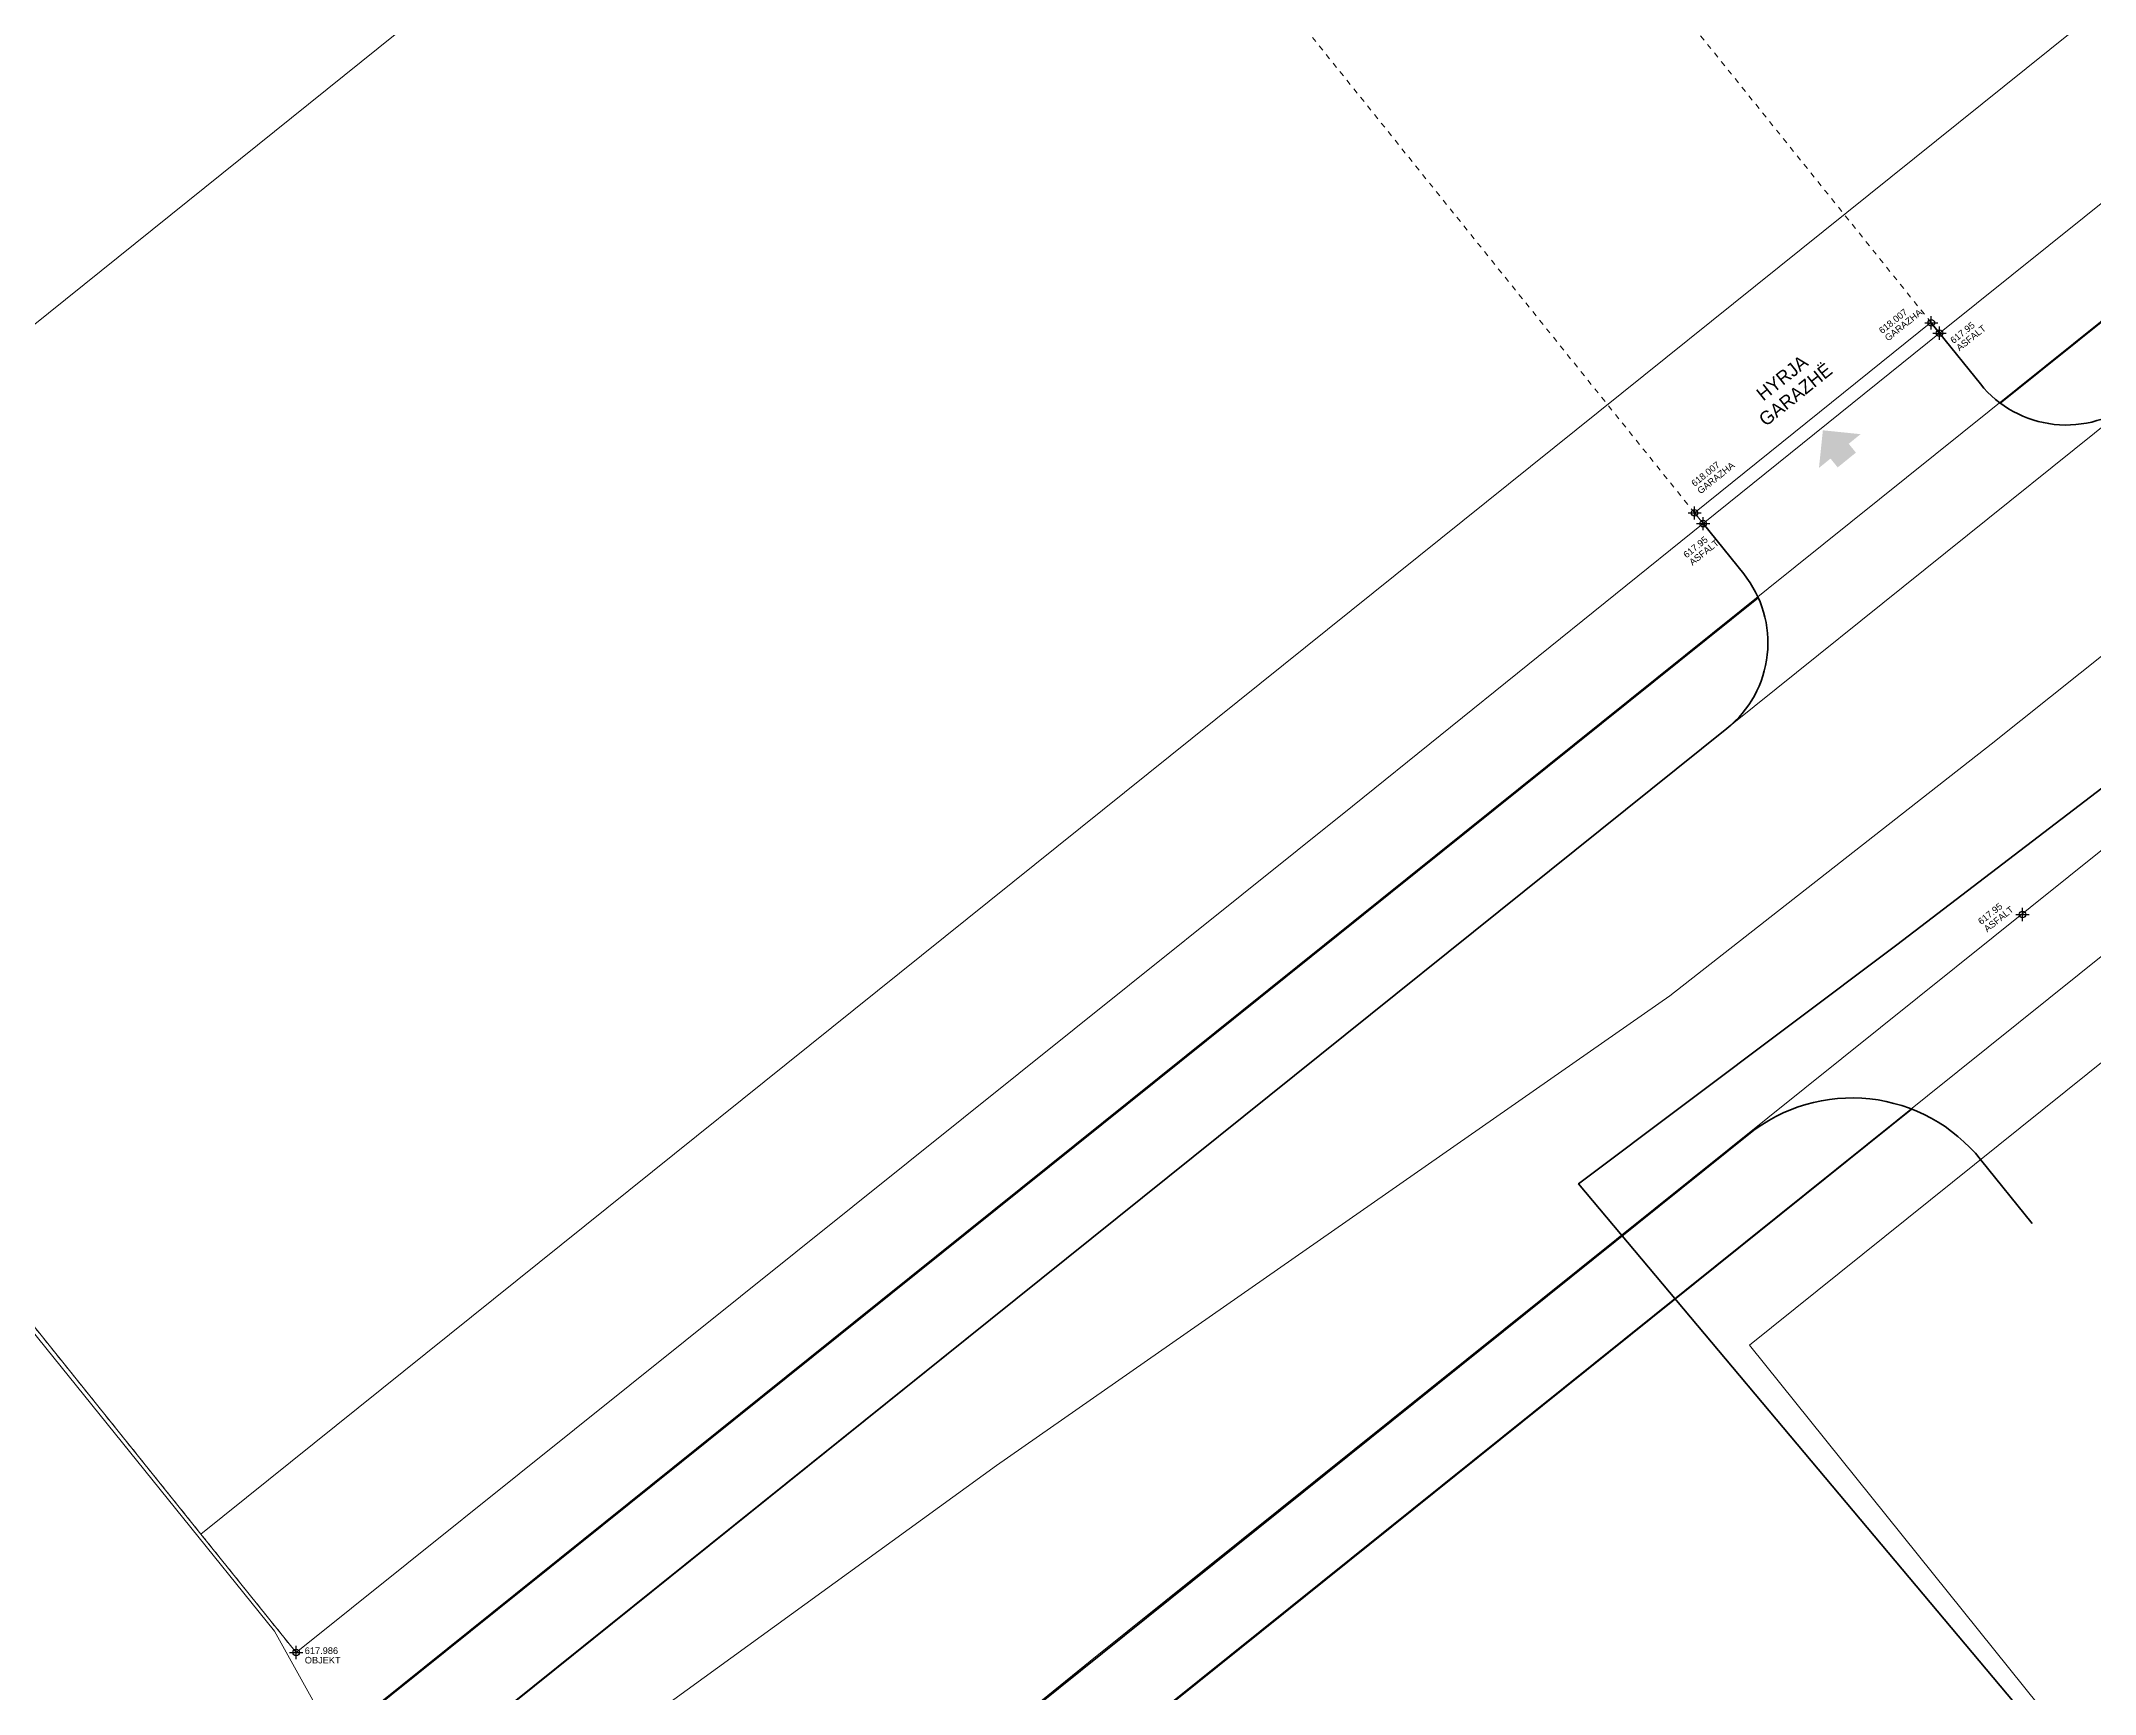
# Model space of a CAD drawing. Header units: metres. Extents: x 7511886 to 7512132, y 4692231 to 4692550.
# Drawn here: x 7511932.87 to 7511970.23, y 4692327.18 to 4692357.25 of the extents above; entities that cross this region are included whole.
import ezdxf

# ---------------------------------------------------------------- set-up
doc = ezdxf.new("R2010")
doc.units = ezdxf.units.M
doc.linetypes.add('DASHED', pattern=[0.75, 0.5, -0.25])
for name, color, linetype, lineweight, true_color in [('A - Fleta_Pen_No__102', 7, 'Continuous', 13, 0xcccccc), ('A - Zonimi_Pen_No__103', 7, 'Continuous', 13, 0xffcc99), ('Drawing & Figure_Pen_No__108', 7, 'Continuous', 13, 0xfd8379)]:
    doc.layers.add(name, color=color, linetype=linetype, lineweight=lineweight, true_color=true_color)
for name, color, linetype, lineweight in [('A - Rrugë_Pen_No__6', 5, 'Continuous', 35), ('A- Ndertesat_Pen_No__101', 252, 'Continuous', 13), ('Drawing & Figure_Pen_No__1', 7, 'Continuous', 13), ('Drawing & Figure_Pen_No__134', 255, 'Continuous', 0), ('Drawing & Figure_Pen_No__15', 214, 'Continuous', 25), ('Drawing & Figure_Pen_No__55', 214, 'Continuous', 25), ('Drawing & Figure_Pen_No__6', 5, 'Continuous', 35), ('Drawing & Figure_Pen_No__7', 7, 'Continuous', 35), ('garazha', 134, 'Continuous', 0), ('objekt ekzistues', 1, 'Continuous', 0), ('parcela', 7, 'Continuous', 0), ('Parcela Fqinje', 251, 'Continuous', 0), ('rruga_matjet', 45, 'Continuous', 0), ('rruga_projekt_betimi', 110, 'Continuous', 0), ('Themel pllaka o3 ferizaj pikat', 30, 'Continuous', 0)]:
    doc.layers.add(name, color=color, linetype=linetype, lineweight=lineweight)
doc.styles.add('GENERATED_STYLE_1', font='arialbd.ttf')
doc.styles.add('GENERATED_STYLE_2', font='GOTHIC.TTF')

# ---------------------------------------------------------------- blocks, each defined once
blk = doc.blocks.new('A$C3BCD52F3')
at = {"layer": 'A - Zonimi_Pen_No__103', "linetype": 'Continuous', "lineweight": 0, "true_color": 0xbf9972}
blk.add_hatch(color=33, dxfattribs=at).paths.add_polyline_path([(61643, 53354), (61153, 53838), (60669, 53349), (60939, 53350), (60940, 53143), (61367, 53145), (61366, 53352)])
at = {"layer": 'A - Rrugë_Pen_No__6', "color": 5, "linetype": 'Continuous', "lineweight": 35, "flags": 128}
blk.add_lwpolyline([(55080, 40203), (55080, 41697, 0.414214), (52080, 44697), (94, 44702)], format="xyb", dxfattribs=at)
blk.add_lwpolyline([(54673, 43197), (94, 43202)], dxfattribs=at)
at = {"layer": 'A- Ndertesat_Pen_No__101', "color": 252, "linetype": 'Continuous', "lineweight": 13, "flags": 128}
blk.add_lwpolyline([(25579, 56657), (72386, 56661), (72388, 77235), (70897, 77235), (70903, 89470), (52866, 89472), (52871, 74873), (50301, 74876), (50302, 75720), (25583, 75711)], close=True, dxfattribs=at)
at = {"layer": 'Drawing & Figure_Pen_No__1', "color": 7, "linetype": 'Continuous', "lineweight": 13, "flags": 128}
for points in [[(25577, 53892), (25579, 56657)], [(25577, 53892), (50203, 53865), (58393, 53877)], [(58392, 54127), (63915, 54138)], [(58393, 53877), (58392, 54127)], [(63915, 53888), (72386, 53879)]]:
    blk.add_lwpolyline(points, dxfattribs=at)
at = {"layer": 'Drawing & Figure_Pen_No__108', "color": 11, "linetype": 'DASHED', "lineweight": 13, "true_color": 0xfd8379, "flags": 128}
for points in [[(25577, 54127), (25577, 101152)], [(58392, 54127), (58392, 101152)], [(63915, 54127), (63915, 101152)]]:
    blk.add_lwpolyline(points, dxfattribs=at)
at = {"layer": 'Drawing & Figure_Pen_No__134', "color": 255, "linetype": 'Continuous', "lineweight": 0, "flags": 128}
blk.add_lwpolyline([(63915, 53888), (58393, 53877)], dxfattribs=at)
at = {"layer": 'Drawing & Figure_Pen_No__15', "color": 214, "linetype": 'Continuous', "lineweight": 25}
for p, q in [((58299, 54202), (58486, 54052)), ((58317, 54034), (58467, 54221)), ((63821, 54202), (64008, 54052)), ((63840, 54034), (63990, 54221)), ((25484, 53967), (25671, 53817)), ((25502, 53798), (25652, 53986)), ((58299, 53952), (58486, 53802)), ((58317, 53784), (58468, 53971)), ((63822, 53963), (64009, 53813)), ((63840, 53794), (63991, 53981)), ((58374, 44771), (58561, 44621)), ((58393, 44602), (58543, 44789))]:
    blk.add_line(p, q, dxfattribs=at)
for centre in [(58392, 54127), (63915, 54127), (25577, 53892), (58393, 53877), (63915, 53888), (58468, 44696)]:
    blk.add_circle(centre, 60, dxfattribs=at)
at = {"layer": 'Drawing & Figure_Pen_No__6', "color": 5, "linetype": 'Continuous', "lineweight": 35, "flags": 128}
for points in [[(63915, 53888), (63915, 52702, 0.414214), (65914, 50701), (77426, 50698, 0.463122), (83348, 57676), (83186, 58652)], [(63975, 52202), (77426, 52198, 0.463122), (81868, 57431), (81706, 58407)], [(58393, 53877), (58393, 52702, -0.414307), (56392, 50702), (94, 50720)]]:
    blk.add_lwpolyline(points, format="xyb", dxfattribs=at)
for points in [[(63915, 53888), (63915, 54138)], [(58333, 52202), (95, 52220)]]:
    blk.add_lwpolyline(points, dxfattribs=at)
at = {"layer": 'Drawing & Figure_Pen_No__7', "color": 7, "linetype": 'Continuous', "lineweight": 35}
blk.add_lwpolyline([(87170, 8430), (76967, 5948), (59633, 1731), (59573, 2056), (56197, 17418), (49728, 16892), (49105, 45933), (56342, 45698), (76655, 45209), (80377, 44918), (83966, 19834), (84538, 15837), (86816, 9235)], close=True, dxfattribs=at)
at = {"layer": 'A - Fleta_Pen_No__102', "color": 254, "linetype": 'Continuous', "lineweight": 13, "true_color": 0xcccccc, "insert": (61172, 54531), "char_height": 245, "attachment_point": 8, "line_spacing_factor": 0.950827, "style": 'GENERATED_STYLE_2'}
blk.add_mtext('\\A1;HYRJA\\PGARAZHË', dxfattribs=at)
at = {"layer": 'Drawing & Figure_Pen_No__15', "color": 214, "linetype": 'Continuous', "lineweight": 25, "char_height": 120, "attachment_point": 7, "rotation": 321.224, "style": 'GENERATED_STYLE_1'}
for s, insert in [('\\A1;{\\fArial|b0|i0|c0|p34;617.986}', (25683, 53772)), ('\\A1;{\\fArial|b0|i0|c0|p34;OBJEKT}', (25575, 53637))]:
    blk.add_mtext(s, dxfattribs=dict(at, insert=insert))
at = {"layer": 'Drawing & Figure_Pen_No__55', "color": 214, "linetype": 'Continuous', "lineweight": 25, "char_height": 120, "attachment_point": 7, "style": 'GENERATED_STYLE_1'}
for s, insert in [('\\A1;{\\fArial|b0|i0|c0|p34;618.007}', (58688, 54493)), ('\\A1;{\\fArial|b0|i0|c0|p34;618.007}', (63089, 54524)), ('\\A1;{\\fArial|b0|i0|c0|p34;GARAZHA}', (58688, 54320)), ('\\A1;{\\fArial|b0|i0|c0|p34;GARAZHA}', (63089, 54352)), ('\\A1;{\\fArial|b0|i0|c0|p34;ASFALT}', (57760, 53399)), ('\\A1;{\\fArial|b0|i0|c0|p34;617.95}', (57760, 53571)), ('\\A1;{\\fArial|b0|i0|c0|p34;ASFALT}', (63989, 53399)), ('\\A1;{\\fArial|b0|i0|c0|p34;617.95}', (63989, 53571)), ('\\A1;{\\fArial|b0|i0|c0|p34;ASFALT}', (57760, 44841)), ('\\A1;{\\fArial|b0|i0|c0|p34;617.95}', (57760, 45014))]:
    blk.add_mtext(s, dxfattribs=dict(at, insert=insert))

msp = doc.modelspace()

# ---------------------------------------------------------------- linework, layer by layer
at = {"layer": 'garazha'}
msp.add_polyline3d([(7511967.402, 4692351.936, 618.007), (7511963.103, 4692348.469, 618.007)], dxfattribs=at)
at = {"layer": 'objekt ekzistues'}
msp.add_polyline3d([(7511937.511, 4692327.929, 617.986), (7511956.726, 4692343.331, 617.991), (7511963.103, 4692348.469, 618.007)], dxfattribs=at)
at = {"layer": 'parcela', "elevation": 609.752}
msp.add_lwpolyline([(7512014.001, 4692331.061), (7512007.601, 4692322.736), (7511996.728, 4692308.593), (7511996.478, 4692308.808), (7511984.225, 4692318.67), (7511979.511, 4692314.209), (7511960.838, 4692336.459), (7511966.627, 4692340.808), (7511982.769, 4692353.148), (7511985.853, 4692355.253), (7512004.361, 4692337.945), (7512007.31, 4692335.187), (7512013.22, 4692331.467), (7512014.001, 4692331.061)], dxfattribs=at)
at = {"layer": 'Parcela Fqinje', "elevation": 609.752, "flags": 128}
msp.add_lwpolyline([(7512036.416, 4692234.41), (7512024.736, 4692231.331), (7512026.537, 4692239.37), (7512014.952, 4692250.065), (7512021.597, 4692257.99), (7512022.307, 4692258.85), (7512017.867, 4692262.99), (7512009.674, 4692254.166), (7511990.138, 4692265.631), (7511972.308, 4692273.251), (7511941.458, 4692293.101), (7511928.331, 4692300.748), (7511927.019, 4692301.512), (7511918.211, 4692306.549), (7511919.271, 4692307.313), (7511925.6, 4692312.428), (7511939.02, 4692321.55), (7511937.962, 4692322.418), (7511950.248, 4692331.332), (7511962.497, 4692339.88), (7511968.34, 4692344.458), (7511984.021, 4692356.967), (7511985.853, 4692355.253)], dxfattribs=at)
at = {"layer": 'rruga_matjet'}
msp.add_polyline3d([(7511977.387, 4692357.806, 619.84), (7511947.655, 4692333.937, 617.362), (7511938.212, 4692326.352, 617.264), (7511937.115, 4692328.317, 617.478), (7511931.708, 4692335.012, 617.51), (7511919.54, 4692330.522, 617.115), (7511924.362, 4692320.692, 616.987), (7511926.97, 4692315.376, 616.987), (7511938.668, 4692324.766, 617.224), (7511948.568, 4692332.719, 617.373), (7511979.122, 4692357.264, 619.879)], close=True, dxfattribs=at)
msp.add_polyline3d([(7511939.574, 4692317.73, 616.941), (7511940.465, 4692316.601, 616.986), (7511952.838, 4692326.546, 617.18), (7511984.282, 4692351.78, 619.849), (7511983.421, 4692353.012, 619.849), (7511951.951, 4692327.772, 617.213), (7511939.574, 4692317.73, 616.941)], dxfattribs=at)
at = {"layer": 'Themel pllaka o3 ferizaj pikat', "elevation": 609.752, "flags": 128}
msp.add_lwpolyline([(7512009.128, 4692333.136), (7511999.067, 4692317.853), (7511996.7, 4692314.26), (7511986.973, 4692320.665, 0.158744), (7511982.972, 4692321.761, 0.158634), (7511979.093, 4692320.292), (7511976.341, 4692318.082), (7511974.776, 4692320.031), (7511963.942, 4692333.519), (7511984.035, 4692349.657)], format="xyb", close=True, dxfattribs=at)

# ---------------------------------------------------------------- block references
at = {"layer": 'rruga_projekt_betimi', "xscale": 0.001, "yscale": 0.001, "zscale": 0.001, "rotation": 38.77602069494476}
msp.add_blockref('A$C3BCD52F3', (7511951.322, 4692269.896, 609.752), dxfattribs=at)

doc.saveas('drawing.dxf')
